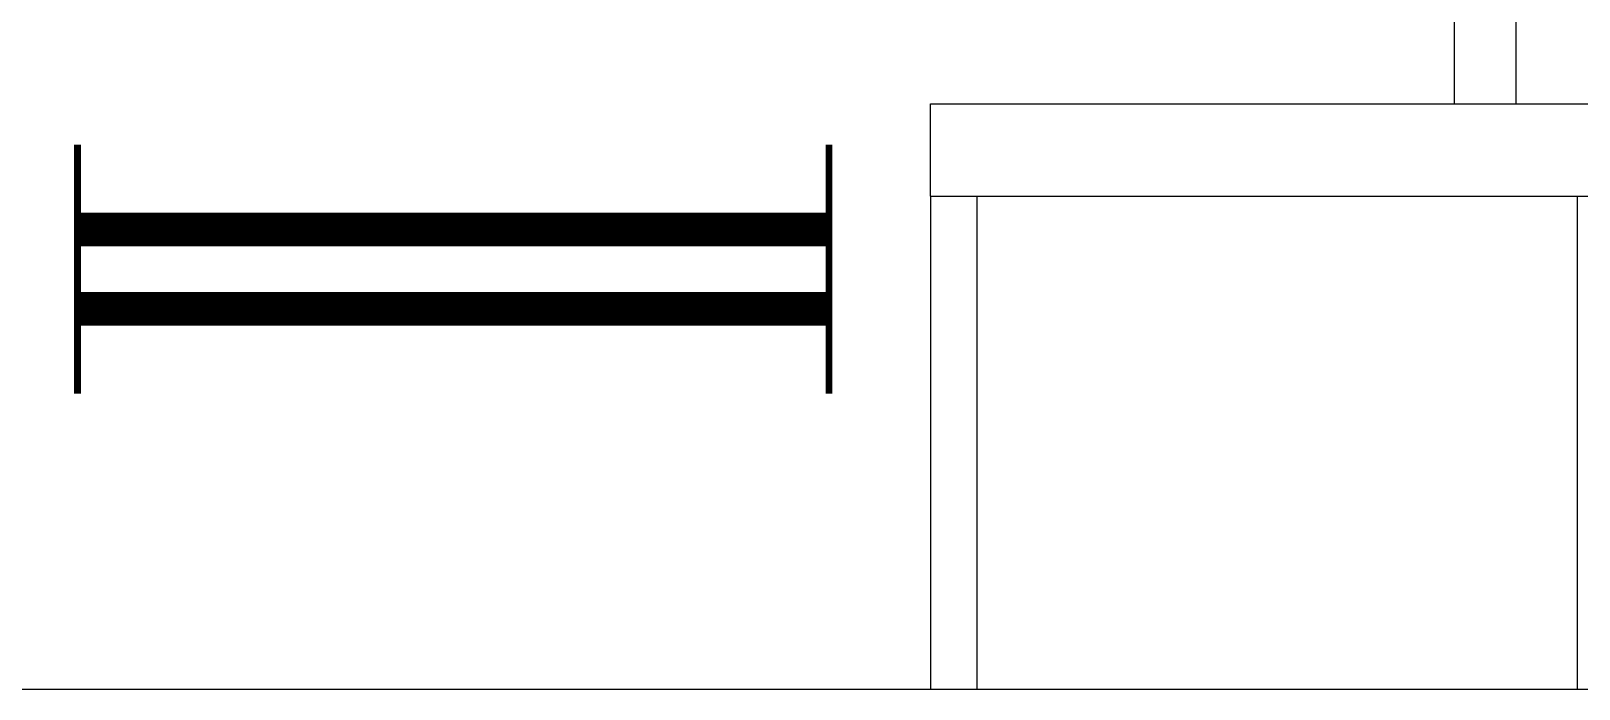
# Model space of a CAD drawing. Header units: inches. Extents: x 16928 to 514628, y -1471 to 241387.
# Drawn here: x 64228 to 66741, y 28560 to 29629 of the extents above; entities that cross this region are included whole.
import ezdxf

# ---------------------------------------------------------------- set-up
doc = ezdxf.new("R2010")
doc.units = ezdxf.units.IN
doc.header["$MEASUREMENT"] = 0
for name, color, linetype in [('drain', 8, 'Continuous'), ('dxt_text', 4, 'Continuous'), ('FITTING', 8, 'Continuous'), ('LW', 2, 'Continuous'), ('WALL', 1, 'Continuous')]:
    doc.layers.add(name, color=color, linetype=linetype)

# ---------------------------------------------------------------- blocks, each defined once
blk = doc.blocks.new('YBC 2X36')
at = {"layer": 'FITTING', "color": 3}
for points, const_width in [([(-610, 200.9), (-610, -74.3)], 10.9), ([(610, 200.9), (610, -84.2)], 10.9), ([(-610, 63.3), (610, 63.3)], 54.6), ([(-610, 72.1), (-610, -203.2)], 10.9), ([(610, 72.1), (610, -203.2)], 10.9), ([(-610, -65.5), (610, -65.5)], 54.6)]:
    blk.add_lwpolyline(points, dxfattribs=dict(at, const_width=const_width))

msp = doc.modelspace()

# ---------------------------------------------------------------- linework, layer by layer
at = {"layer": 'drain'}
msp.add_line((66738.6, 28560.5), (66738.6, 29360.5), dxfattribs=at)
at = {"layer": 'LW'}
for p, q in [((66538.6, 31260.5), (66538.6, 29510.5)), ((66638.6, 31260.5), (66638.6, 29510.5)), ((65688.6, 29360.5), (65688.6, 28560.5)), ((65763.6, 29360.5), (65763.6, 28560.5))]:
    msp.add_line(p, q, dxfattribs=at)
at = {"layer": 'WALL'}
for p, q in [((65688.6, 29360.5), (65688.6, 29510.5)), ((65688.6, 29510.5), (68238.6, 29510.5)), ((65688.6, 29360.5), (68238.6, 29360.5)), ((63138.6, 28560.5), (69288.6, 28560.5))]:
    msp.add_line(p, q, dxfattribs=at)

# ---------------------------------------------------------------- block references
at = {"layer": 'dxt_text'}
msp.add_blockref('YBC 2X36', (64913.8, 29243.3), dxfattribs=at)

doc.saveas('drawing.dxf')
